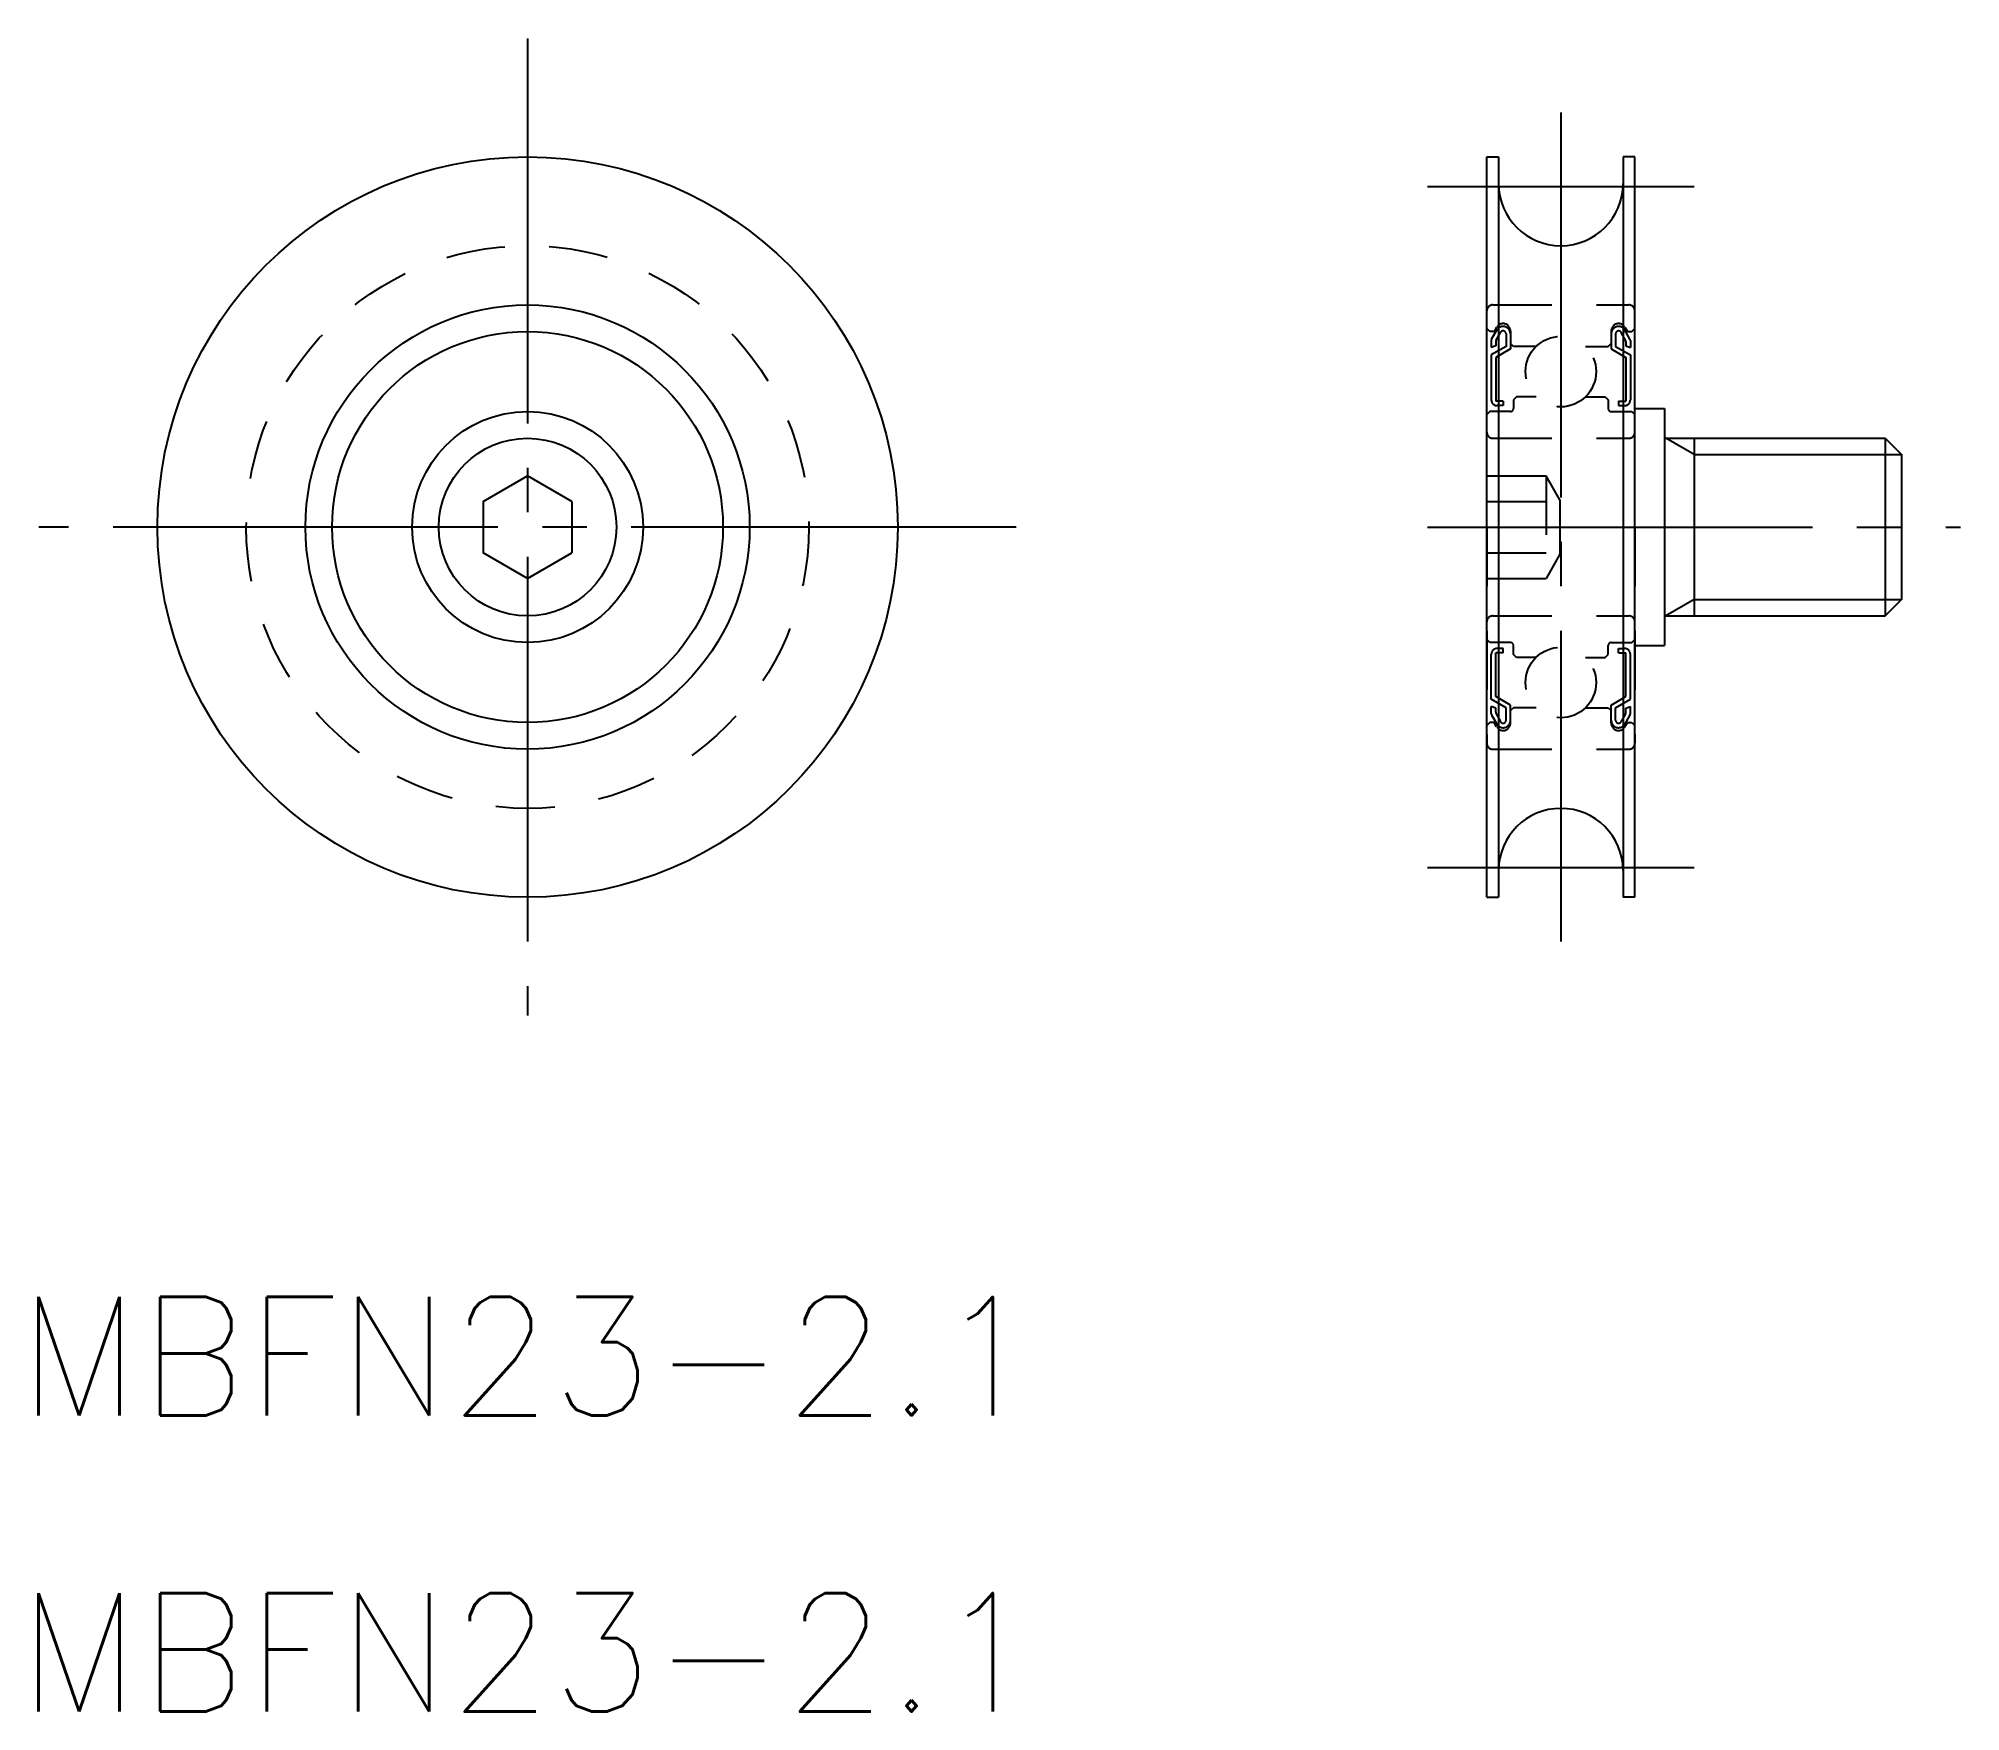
# Model space of a CAD drawing. Extents: x 73 to 137.9, y 159.3 to 215.8.
import ezdxf

# ---------------------------------------------------------------- set-up
doc = ezdxf.new("R2010")
doc.units = 0
doc.linetypes.add('CENTER', pattern=[17.5, 13, -1.5, 1.5, -1.5])
doc.linetypes.add('DASHED', pattern=[3.5, 2, -1.5])
doc.layers.get('0').update_dxf_attribs({"linetype": 'CONTINUOUS'})
doc.layers.add('CENTER', color=1, linetype='CENTER')
doc.styles.add('MISUMI', font='txt.shx')

msp = doc.modelspace()

# ---------------------------------------------------------------- linework, layer by layer
at = {"color": 7, "linetype": 'CONTINUOUS'}
for p, q in [((121.921, 211.786), (122.321, 211.786)), ((121.921, 186.786), (121.921, 211.786)), ((122.321, 211.786), (122.321, 186.786)), ((126.921, 211.786), (126.521, 211.786)), ((126.521, 211.786), (126.521, 186.786)), ((126.921, 186.786), (126.921, 211.786)), ((126.921, 203.286), (127.921, 203.286)), ((127.921, 203.286), (127.921, 195.286)), ((127.921, 202.286), (135.372, 202.286)), ((128.921, 202.286), (128.921, 196.286)), ((135.372, 202.286), (135.372, 196.286)), ((135.372, 202.286), (135.921, 201.737)), ((135.921, 201.745), (135.921, 196.828)), ((88.025, 200.153), (89.525, 201.019)), ((91.025, 200.153), (89.525, 201.019)), ((88.025, 200.153), (88.025, 198.42)), ((91.025, 200.153), (91.025, 198.42)), ((89.525, 197.554), (88.025, 198.42)), ((89.525, 197.554), (91.025, 198.42)), ((135.372, 196.286), (135.921, 196.835)), ((127.921, 196.286), (135.372, 196.286)), ((126.921, 195.286), (127.921, 195.286)), ((121.921, 186.786), (122.321, 186.786)), ((126.921, 186.786), (126.521, 186.786))]:
    msp.add_line(p, q, dxfattribs=at)
at = {"color": 3, "linetype": 'DASHED'}
for p, q in [((121.921, 199.286), (121.921, 206.586)), ((122.121, 206.786), (126.721, 206.786)), ((126.921, 199.286), (126.921, 206.586)), ((122.021, 205.886), (121.921, 205.986)), ((122.171, 205.886), (122.021, 205.886)), ((122.084, 205.633), (122.282, 205.975)), ((122.254, 206.031), (122.171, 205.886)), ((122.234, 205.593), (122.373, 205.833)), ((122.571, 205.811), (122.571, 205.386)), ((122.721, 205.906), (122.721, 205.486)), ((122.721, 205.811), (122.721, 205.3)), ((126.121, 205.906), (126.121, 205.486)), ((126.121, 205.811), (126.121, 205.3)), ((126.271, 205.811), (126.271, 205.386)), ((126.607, 205.593), (126.468, 205.833)), ((126.757, 205.633), (126.56, 205.975)), ((126.587, 206.031), (126.671, 205.886)), ((126.671, 205.886), (126.821, 205.886)), ((126.821, 205.886), (126.921, 205.986)), ((122.071, 205.583), (122.071, 205.35)), ((122.221, 205.404), (122.071, 205.35)), ((122.571, 205.386), (122.071, 205.098)), ((122.221, 205.543), (122.221, 205.404)), ((122.721, 205.3), (122.221, 205.011)), ((122.821, 205.386), (122.721, 205.486)), ((123.587, 205.386), (122.821, 205.386)), ((125.255, 205.386), (126.021, 205.386)), ((126.021, 205.386), (126.121, 205.486)), ((126.121, 205.3), (126.621, 205.011)), ((126.271, 205.386), (126.771, 205.098)), ((126.621, 205.543), (126.621, 205.404)), ((126.621, 205.404), (126.771, 205.35)), ((126.771, 205.583), (126.771, 205.35)), ((122.071, 205.098), (122.071, 203.586)), ((122.221, 205.011), (122.221, 203.536)), ((126.621, 205.011), (126.621, 203.536)), ((126.771, 205.098), (126.771, 203.586)), ((122.021, 203.186), (121.921, 203.086)), ((122.721, 203.186), (122.021, 203.186)), ((122.471, 203.536), (122.221, 203.536)), ((122.471, 203.386), (122.271, 203.386)), ((122.471, 203.536), (122.471, 203.386)), ((122.921, 203.686), (122.821, 203.586)), ((122.821, 203.586), (122.821, 203.286)), ((123.587, 203.686), (122.921, 203.686)), ((125.255, 203.686), (125.921, 203.686)), ((125.921, 203.686), (126.021, 203.586)), ((126.021, 203.586), (126.021, 203.286)), ((126.121, 203.186), (126.821, 203.186)), ((126.371, 203.536), (126.621, 203.536)), ((126.371, 203.536), (126.371, 203.386)), ((126.371, 203.386), (126.571, 203.386)), ((126.821, 203.186), (126.921, 203.086)), ((121.921, 202.936), (121.921, 202.936)), ((122.121, 202.286), (126.721, 202.286)), ((121.921, 201.019), (123.921, 201.019)), ((123.921, 201.019), (123.921, 197.554)), ((124.39, 200.206), (123.921, 201.019)), ((121.921, 200.153), (123.921, 200.153)), ((124.39, 200.206), (124.39, 198.367)), ((121.921, 199.286), (121.921, 191.986)), ((126.921, 199.286), (126.921, 191.986)), ((121.921, 198.42), (123.921, 198.42)), ((124.39, 198.367), (123.921, 197.554)), ((121.921, 197.554), (123.921, 197.554)), ((122.121, 196.286), (126.721, 196.286)), ((122.021, 195.386), (121.921, 195.486)), ((126.821, 195.386), (126.921, 195.486)), ((122.721, 195.386), (122.021, 195.386)), ((122.071, 193.475), (122.071, 194.986)), ((122.221, 193.561), (122.221, 195.036)), ((122.471, 195.036), (122.221, 195.036)), ((122.471, 195.186), (122.271, 195.186)), ((122.471, 195.036), (122.471, 195.186)), ((122.821, 194.986), (122.821, 195.286)), ((122.921, 194.886), (122.821, 194.986)), ((123.587, 194.886), (122.921, 194.886)), ((125.255, 194.886), (125.921, 194.886)), ((125.921, 194.886), (126.021, 194.986)), ((126.021, 194.986), (126.021, 195.286)), ((126.121, 195.386), (126.821, 195.386)), ((126.371, 195.186), (126.571, 195.186)), ((126.371, 195.036), (126.371, 195.186)), ((126.371, 195.036), (126.621, 195.036)), ((126.621, 193.561), (126.621, 195.036)), ((126.771, 193.475), (126.771, 194.986)), ((122.571, 193.186), (122.071, 193.475)), ((122.721, 193.273), (122.221, 193.561)), ((126.121, 193.273), (126.621, 193.561)), ((126.271, 193.186), (126.771, 193.475)), ((122.221, 193.168), (122.071, 193.223)), ((122.071, 192.99), (122.071, 193.223)), ((122.084, 192.94), (122.282, 192.598)), ((122.221, 193.03), (122.221, 193.168)), ((122.234, 192.98), (122.373, 192.739)), ((122.571, 192.761), (122.571, 193.186)), ((122.721, 192.761), (122.721, 193.273)), ((122.821, 193.186), (122.721, 193.086)), ((122.721, 192.667), (122.721, 193.086)), ((123.587, 193.186), (122.821, 193.186)), ((125.255, 193.186), (126.021, 193.186)), ((126.021, 193.186), (126.121, 193.086)), ((126.121, 192.761), (126.121, 193.273)), ((126.121, 192.667), (126.121, 193.086)), ((126.271, 192.761), (126.271, 193.186)), ((126.607, 192.98), (126.468, 192.739)), ((126.757, 192.94), (126.56, 192.598)), ((126.621, 193.168), (126.771, 193.223)), ((126.621, 193.03), (126.621, 193.168)), ((126.771, 192.99), (126.771, 193.223)), ((122.021, 192.686), (121.921, 192.586)), ((122.171, 192.686), (122.021, 192.686)), ((122.254, 192.542), (122.171, 192.686)), ((126.587, 192.542), (126.671, 192.686)), ((126.671, 192.686), (126.821, 192.686)), ((126.821, 192.686), (126.921, 192.586)), ((122.121, 191.786), (126.721, 191.786))]:
    msp.add_line(p, q, dxfattribs=at)
at = {"color": 3, "linetype": 'CONTINUOUS'}
for p, q in [((128.921, 201.737), (127.97, 202.286)), ((128.921, 201.737), (135.921, 201.737)), ((128.921, 196.835), (127.97, 196.286)), ((128.921, 196.835), (135.921, 196.835))]:
    msp.add_line(p, q, dxfattribs=at)
at = {"color": 7, "linetype": 'CONTINUOUS'}
for radius in [12.5, 7.5, 6.6, 3.9, 3]:
    msp.add_circle((89.525, 199.286), radius, dxfattribs=at)
at = {"color": 3, "linetype": 'DASHED'}
for centre, radius in [((89.525, 199.286), 9.5), ((124.421, 204.536), 1.191), ((124.421, 194.036), 1.191)]:
    msp.add_circle(centre, radius, dxfattribs=at)
at = {"color": 7, "linetype": 'CONTINUOUS'}
for centre, start, end in [((124.421, 210.886), 180, 0), ((124.421, 187.686), 0, 180)]:
    msp.add_arc(centre, 2.1, start, end, dxfattribs=at)
at = {"color": 3, "linetype": 'DASHED'}
for centre, radius, start, end in [((122.121, 206.586), 0.2, 90, 180), ((126.721, 206.586), 0.2, 0, 90), ((122.471, 205.906), 0.25, 359.99956, 150.00021), ((122.471, 205.811), 0.25, 0, 139.19441), ((122.471, 205.811), 0.1, 0, 167.12492), ((126.371, 205.906), 0.25, 29.99979, 180.00044), ((126.371, 205.811), 0.25, 40.80559, 180), ((126.371, 205.811), 0.1, 12.87508, 180), ((122.171, 205.583), 0.1, 150.00032, 180.0006), ((122.321, 205.543), 0.1, 150.00032, 180.0006), ((126.521, 205.543), 0.1, 359.9994, 29.99968), ((126.671, 205.583), 0.1, 359.9994, 29.99968), ((122.271, 203.586), 0.2, 180.00032, 270.00031), ((122.721, 203.286), 0.1, 270.00058, 0), ((126.121, 203.286), 0.1, 180, 269.99942), ((126.571, 203.586), 0.2, 269.99969, 359.99968), ((122.121, 202.486), 0.2, 180, 270), ((126.721, 202.486), 0.2, 270, 0), ((122.121, 196.086), 0.2, 90, 180), ((126.721, 196.086), 0.2, 0, 90), ((122.271, 194.986), 0.2, 89.99969, 179.99968), ((122.721, 195.286), 0.1, 0, 89.99942), ((126.121, 195.286), 0.1, 90.00058, 180), ((126.571, 194.986), 0.2, 0.00032, 90.00031), ((122.171, 192.99), 0.1, 179.9994, 209.99968), ((122.321, 193.03), 0.1, 179.9994, 209.99968), ((126.521, 193.03), 0.1, 330.00032, 0.0006), ((126.671, 192.99), 0.1, 330.00032, 0.0006), ((122.471, 192.667), 0.25, 209.99979, 0.00044), ((122.471, 192.761), 0.25, 220.80559, 0), ((122.471, 192.761), 0.1, 192.87508, 0), ((126.371, 192.761), 0.25, 180, 319.19441), ((126.371, 192.667), 0.25, 179.99956, 330.00021), ((126.371, 192.761), 0.1, 180, 347.12492), ((122.121, 191.986), 0.2, 180, 270), ((126.721, 191.986), 0.2, 270, 0)]:
    msp.add_arc(centre, radius, start, end, dxfattribs=at)
at = {"layer": 'CENTER', "color": 1, "linetype": 'CENTER'}
for p, q in [((89.525, 215.786), (89.525, 182.786)), ((124.421, 213.286), (124.421, 185.286)), ((119.921, 210.786), (128.921, 210.786)), ((106.025, 199.286), (73.025, 199.286)), ((119.921, 199.286), (137.921, 199.286)), ((120.763, 199.286), (128.275, 199.286)), ((119.921, 187.786), (128.921, 187.786))]:
    msp.add_line(p, q, dxfattribs=at)

# ---------------------------------------------------------------- texts
at = {"color": 7, "linetype": 'CONTINUOUS', "style": 'MISUMI'}
for p in [(72.321, 169.286), (72.321, 159.286)]:
    msp.add_text('MBFN23-2.1', height=4, dxfattribs=at).set_placement(p)

doc.saveas('drawing.dxf')
